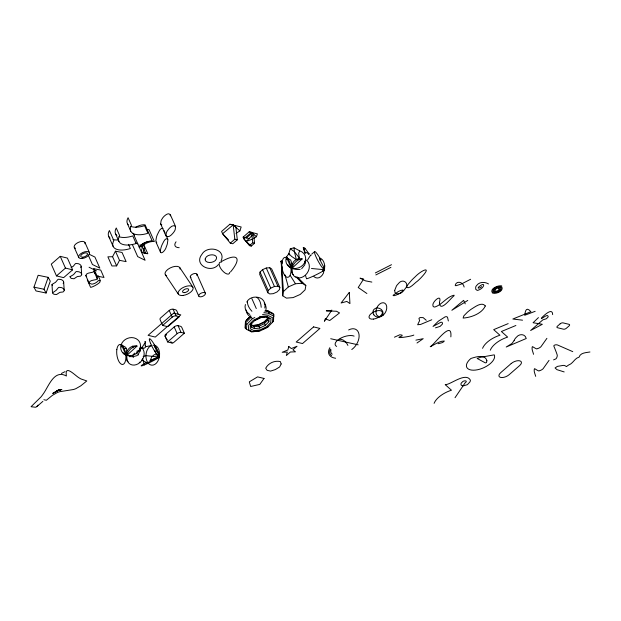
<?xml version="1.0" encoding="UTF-8"?>
<svg xmlns="http://www.w3.org/2000/svg" width="621" height="621" viewBox="0 0 621 621"><rect width="100%" height="100%" fill="white"/><g stroke="black" fill="none" stroke-linecap="round" stroke-linejoin="round"><path stroke-width="0.93" d="M170.433 215.844C169.68 210.76 163.307 216.325 162.174 218.755A19.841 9.649 -23.9 0 0 161.08 220.797L160.668 223.956L165.947 235.856C168.594 238.689 172.522 233.931 174.082 231.757A19.841 9.649 -23.9 0 0 175.176 229.723L175.588 226.564L170.317 214.664M324.55 269.498L324.682 265.602A10.107 6.784 -83.6 0 0 319.574 257.994L321.049 262.078L324.488 268.435L323.432 273.147A10.107 6.784 -83.6 0 1 313.884 276.578M291.645 268.21L295.58 268.497A10.107 8.834 -23.5 0 0 305.454 260.502A10.107 8.834 -23.5 0 0 299.679 250.853L294.051 247.818L290.294 248.757L288.827 253.663L286.654 256.737A10.107 8.834 -23.5 0 0 288.672 266.409L291.645 268.21L291.979 272.984L293.283 274.692M305.524 259.865L304.764 264.903L301.643 268.753M324.682 265.602L324.488 268.435L323.277 269.607L311.478 268.497M250.31 316.283L245.474 321.259L245.241 328.067L246.49 329.332L251.373 331.816L259.617 330.846M245.241 328.067L245.474 321.259M246.49 329.332L246.832 324.341L252.281 318.744L254.82 317.525M251.195 324.473L251.303 322.951M251.264 327.042L251.14 325.233L254.121 326.747L259.151 326.157L264.313 323.681L267.635 320.265L267.845 317.215L269.087 318.488L268.862 321.74L265.322 325.381L259.811 328.028L254.439 328.664L251.264 327.042L251.489 323.789M268.862 321.74L267.635 320.265L267.612 317.036M272.503 322.307L272.813 317.851L268.451 315.639L261.099 316.5L253.554 320.125L248.695 325.117L248.384 329.572L252.739 331.793L260.098 330.923L267.643 327.306L273.519 321.189L273.745 314.389L272.503 313.116L267.62 310.632L264.872 310.958M273.566 316.982L273.745 314.389L266.246 310.655M138.328 351.649L138.382 351.144M154.8 347.434L155.009 345.711L159.31 355.422L157.913 354.964M319.947 260.269L320.164 258.553M260.036 272.045L259.656 274.272L267.845 292.739L269.755 293.943L273.232 293.671L276.935 292.025L279.466 289.627L279.846 287.407L271.656 268.94L269.747 267.736L266.269 268.008L262.559 269.654L260.036 272.045L268.218 290.519L267.845 292.739M297.218 276.997L305.842 285.544L305.113 289.821L300.254 294.432L293.112 297.599L286.428 298.127L282.741 295.813L283.471 291.536L281.197 261.13L282.431 262.349M140.036 348.078L139.818 350.578A5.162 3.959 -72.5 0 0 139.461 349.305A17.054 8.298 -23.9 0 1 139.655 349.382M305.144 261.146L305.276 260.579M286.537 259.407L286.654 256.737M292.126 268.132L292.196 265.058L293.244 262.264A6.156 5.379 -23.5 0 1 295.48 260.114L298.282 259.081L302.179 258.918L292.126 268.132L292.538 266.712M141.774 359.87L146.346 362.555A10.107 0.768 -26.1 0 0 144.126 365.039A10.107 0.768 -26.1 0 0 158.759 357.587A10.107 0.768 -26.1 0 0 150.096 360.646L151.858 356.803L154.272 354.653L156.779 354.808L159.325 356.951L148.792 362.152A5.674 0.435 -26.1 0 1 147.425 362.703L146.339 362.998M236.058 233.403L239.869 230.888L241.173 226.991L229.879 224.251L221.581 231.462L222.582 233.729L230.306 243.145L232.797 243.743L237.307 239.822L235.895 227.317L234.451 225.361M253.772 238.464L256.434 236.71L257.389 233.869L249.153 231.866L243.106 237.121L243.836 238.775L249.463 245.637L251.28 246.079L254.571 243.222L253.539 234.101L252.491 232.673L246.436 237.936M140.206 347.465L140.455 346.821A10.107 8.042 -56.3 0 1 140.245 362.291A10.107 8.042 -56.3 0 1 126.901 359.38A10.107 8.042 -56.3 0 1 137.031 346.076C131.582 344.872 125.815 349.359 126.956 355.08M33.953 287.166L38.137 275.282L48.205 277.354L50.27 281.134L46.086 293.019L36.018 290.946L33.953 287.166L44.021 289.246L46.086 293.019M44.021 289.246L48.205 277.354M299.679 250.853L298.654 253.283L299.299 257.917L297.312 259.322M221.092 260.952C226.572 248.905 207.072 244.837 201.872 254.4C193.434 264.942 211.233 273.729 218.344 264.624M112.58 256.721L107.883 256.822L111.943 265.982L116.639 265.881L112.58 256.721L115.444 251.171L122.058 252.468L126.117 261.627L119.504 260.331L115.444 251.171M116.639 265.881L119.504 260.331M37.935 405.156L36.724 406.701A12.381 5.783 49 0 1 35.444 407.236L31.05 406.724L40.994 396.935A38.649 28.543 -76.3 0 0 42.919 394.366C48.64 386.79 53.825 369.06 66.408 376C64.273 363.409 75.638 376.179 79.441 378.073A15.533 7.258 49 0 0 80.971 378.95L86.785 380.952L80.784 385.835L75.909 388.637A28.054 20.718 -76.3 0 1 73.247 389.553L59.903 391.657A28.054 20.718 -76.3 0 0 57.248 392.573L52.366 395.375L46.365 400.258L43.866 399.738M80.769 267.48L81.041 266.929A3.299 2.484 -3.8 0 0 80.567 265.004L79.589 264.251A6.28 4.727 -3.8 0 0 78.308 263.692L76.065 263.444A1.615 1.219 -3.8 0 0 75.358 263.708L73.255 266.285L71.081 267.573M144.965 342.916L141.673 348.032M455.03 397.712L465.16 382.753A1.188 0.582 -23.9 0 0 465.727 382.435L466.255 381.636A2.368 1.149 -23.9 0 0 466.192 381.263A2.259 1.102 -23.9 0 0 465.897 380.991L465.579 380.883A2.717 1.32 -23.9 0 0 464.469 380.89L463.949 381.015A2.383 1.157 -23.9 0 0 462.893 381.48L461.356 382.978A5.651 2.748 -23.9 0 0 460.953 384.011L461.124 384.942A4.782 2.329 -23.9 0 0 461.729 385.455L462.404 385.68A6.008 2.926 -23.9 0 0 463.716 385.773L467.38 384.678L469.934 381.931A10.534 5.123 -23.9 0 0 470.384 380.13C465.641 371.653 450.256 385.09 445.203 384.632L451.459 390.213A18.925 9.206 -23.9 0 0 434.102 403.332M307.581 259.935L310.64 255.076L311.121 255.371M246.754 302.085C249.231 297.086 255.604 296.031 260.409 298.072A10.611 8.88 -55.4 0 1 264.818 308.032M546.907 338.336L541.085 346.541A2.251 0.481 -30.2 0 1 539.191 347.962A2.251 0.481 -30.2 0 1 537.336 348.575L536.955 348.94A26.602 2.236 39.8 0 1 535.162 348.21L532.554 346.642A2.251 0.543 85.9 0 0 532.096 347.915A2.251 0.543 85.9 0 0 532.376 350.469L533.579 354.312M549.026 360.382L543.204 368.595A2.251 0.481 -30.2 0 1 541.31 370.007A2.251 0.481 -30.2 0 1 539.455 370.628L539.067 370.985A26.602 2.236 39.8 0 1 537.281 370.263L534.673 368.688A2.251 0.543 85.9 0 0 534.215 369.961A2.251 0.543 85.9 0 0 534.495 372.515L535.698 376.357M230.523 271.959C242.136 258.157 237.859 252.405 221.697 261.418M63.171 283.432L63.567 282.734A3.299 2.484 -3.8 0 0 63.086 280.801L62.116 280.048A6.28 4.727 -3.8 0 0 60.835 279.497L58.591 279.248A1.615 1.219 -3.8 0 0 57.885 279.504L55.556 282.283L51.985 284.449L52.498 292.856L53.383 293.88A4.821 3.625 -3.8 0 0 54.19 294.307L56.565 294.525L59.531 292.569A2.375 1.793 -3.8 0 1 60.206 292.305L63.07 291.971L64.11 290.822A3.299 2.484 -3.8 0 0 63.629 288.897L62.659 288.144A6.28 4.727 -3.8 0 0 61.378 287.593L59.135 287.337A1.615 1.219 -3.8 0 0 58.421 287.601L56.1 290.38L52.498 292.856M481.554 286.607L480.957 287.197A2.36 1.149 -23.9 0 1 479.73 287.88L479.552 287.942A3.128 1.521 -23.9 0 1 478.993 288.105L478.209 288.097L478.279 287.523A3.625 1.762 -23.9 0 1 478.682 286.98C486.297 280.506 484.535 288.354 478.092 290.24A1.824 0.885 -23.9 0 1 477.153 290.372L475.702 289.239L475.702 287.003A7.7 3.742 -23.9 0 1 476.532 285.629C479.241 281.693 484.706 281.647 488.51 283.929M246.49 320.141L250.737 315.771M255.029 320.141L250.473 324.907L250.209 328.703L253.911 330.589L260.168 329.852L266.595 326.77L270.725 322.516L270.989 318.728L267.278 316.842L261.022 317.579L254.602 320.661M267.923 318.146L264.383 321.787L257.963 324.868L251.707 325.606M251.489 324.775L253.073 325.583L258.445 324.954L263.956 322.307L267.504 318.658M253.539 234.101L246.133 241.46L251.28 246.079M538.446 317.603L533.066 322.741L542.35 324.286L530.613 330.504L542.847 319.869L546.387 318.744L548.033 317.083A5.201 2.531 -23.9 0 0 548.196 316.477C547.753 312.86 540.084 320.793 541.489 317.975C543.748 315.662 552.612 306.953 552.667 314.614M268.218 290.519L270.748 288.128L274.459 286.475L277.929 286.203L279.846 287.407M283.471 291.536L288.33 286.933L295.472 283.758L302.163 283.23L305.842 285.544M137.031 346.076L126.979 355.297L132.281 356.85L136.83 355.693A5.674 4.518 -56.3 0 0 138.32 354.319L140.02 350.78A14.997 11.939 -56.3 0 0 140.431 346.829M311.68 254.183L314.513 251.715M60.245 256.341L51.264 264.142L56.472 275.903L63.637 277.641L72.61 269.84L67.402 258.088L60.245 256.341L65.453 268.093L72.61 269.84M56.472 275.903L65.453 268.093M36.996 406.468L42.896 401.352M230.306 243.145L234.823 239.217L237.307 239.822M178.297 314.273L176.853 311.012A1.258 0.59 49 0 0 175.58 309.801L173.104 309.196A2.942 1.428 -23.9 0 0 169.215 310.438L160.513 317.999A1.258 0.931 -76.3 0 0 160.117 319.737L162.648 325.443L167.057 326.514A1.258 0.613 -23.9 0 0 168.718 325.986L179.384 316.718L176.077 315.918A2.942 1.428 -23.9 0 0 172.188 317.152L162.648 325.443M249.463 245.637L252.763 242.78L254.571 243.222M165.489 334.502L174.191 326.941A2.942 1.428 -23.9 0 1 178.08 325.699L180.556 326.304A1.258 0.59 49 0 1 181.829 327.515L184.359 333.221L173.701 342.489A1.258 0.613 -23.9 0 1 172.033 343.017L167.623 341.946L165.093 336.24A1.258 0.931 -76.3 0 1 165.489 334.502L166.343 334.703M167.623 341.946L177.164 333.656A2.942 1.428 -23.9 0 1 181.053 332.421L184.359 333.221M143.156 356.47L146.114 355.662L151.92 356.275M52.669 393.512L57.551 390.756L53.057 393.248L58.203 390.516L61.673 389.476L57.093 390.648M142.822 348.078L143.21 347.838M467.776 300.417L451.847 310.275L463.623 300.347L465.23 303.855M417.009 343.002L423.196 338.678L415.907 340.137M394.436 337.195L399.846 334.758L402.043 335.13L402.09 335.969C390.826 339.656 412.887 336.116 413.827 335.045M470.617 279.264L461.364 284.03L456.024 285.714A1.801 0.877 -23.9 0 1 455.209 285.249C456.536 279.993 463.631 282.33 464.128 287.049M65.081 371.63L61.332 373.493M322.408 270.872L324.48 269.786L323.743 268.854M94.594 273.535L95.075 273.318M375.332 272.937L391.502 264.701M375.852 274.94L390.904 267.364M255.821 319.768L260.541 317.502L265.02 316.974M263.001 329.223L268.07 326.786M431.781 319.753L420.712 324.403L417.654 324.76L419.602 320.622L418.927 318.426L419.99 317.564L423.157 317.618L426.239 320.281M535.162 311.315L524.691 315.289C525.226 312.208 525.746 305.679 530.924 311.711L512.822 319.015L522.533 320.18M304.981 253.127L303.273 247.841L303.731 247.639L304.965 248.315L309.18 253.981L308.35 254.284M304.965 248.315L304.135 248.672L303.273 247.841M553.583 359.877L555.756 358.93A2.251 0.753 -71.1 0 0 556.928 357.16A2.251 0.753 -71.1 0 0 557.192 354.94L556.688 353.403A26.602 0.629 66.9 0 0 555.438 350.097L553.862 346.13A2.251 1.056 -3 0 1 555.042 344.958A2.251 1.056 -3 0 1 557.681 345.051L572.764 351.649M157.874 351.315L156.803 351.765M155.064 351.199A6.769 4.549 -83.6 0 0 155.46 352.332L155.607 352.27M508.172 323.611L493.687 329.642L499.936 335.224A18.925 9.206 -23.9 0 0 482.579 348.334M515.888 325.489L501.395 331.513L507.652 337.094A18.925 9.206 -23.9 0 0 490.295 350.213M150.096 360.646L159.318 356.943M252.235 239.225L246.133 241.46L243.836 238.775L251.567 232.332L256.434 236.71M93.841 268.722L97.117 276.112L104.002 277.471L100.734 270.088L93.841 268.722L94.074 271.587C92.11 273.116 86.226 272.231 85.783 275.577L89.191 283.199L91.823 284.139A4.176 2.034 -23.9 0 0 93.041 283.96L94.602 283.417A5.667 2.756 -23.9 0 0 95.921 282.726L96.961 281.965A2.181 1.056 -23.9 0 0 97.256 281.639L98.351 280.708A2.895 1.413 -23.9 0 1 98.995 280.506C103.955 281.383 92.102 287.593 90.565 287.313L87.297 279.924M97.117 276.112L97.342 278.976C95.386 280.506 89.494 279.621 89.051 282.959M56.946 390.687L60.012 389.903L56.488 390.725L60.905 389.771L57.148 390.508M61.852 389.452L60.012 389.903M435.515 327.841L440.134 326.367L442.292 324.201A6.8 3.307 -23.9 0 0 442.509 323.409L442.09 322.291L440.848 322.26L433.039 326.436L438.387 321.173L445.11 316.857L446.344 316.617L447.508 317.145L448.346 320.972M438.015 343.739C440.157 343.126 442.959 342.963 444.341 341.022C439.389 340.851 434.716 344.671 430.237 346.728C434.273 344.81 452.53 318.705 450.846 336.877M300.129 269.398C295.837 269.918 289.945 268.823 287.74 264.678M128.244 355.235L125.194 354.785L123.137 352.875A6.66 2.926 81.9 0 1 122.942 352.557M263.894 312.363L268.66 311.796L268.978 313.706L273.861 316.198M262.567 314.467L268.978 313.706M589.95 351.983C586.224 352.65 580.293 352.674 579.082 357.145C574.541 358.263 573.136 363.526 568.689 364.985A18.746 9.121 -23.9 0 0 566.476 366.561L564.776 365.606A7.731 3.757 -23.9 0 0 563.154 365.396L557.386 366.398L555.058 367.95L557.014 369.689L564.178 371.932M121.739 344.702L121.289 344.748L121.429 347.03M286.444 257.591L287.407 257.521M153.697 345.346L154.8 345.354L155.452 348.164A6.66 0.994 61.3 0 0 156.453 350.423C158.013 352.782 158.836 355.072 159.193 356.78M124.223 348.521L126.342 348.521A6.769 5.915 -23.5 0 1 126.746 350.003L125.784 354.568L121.483 344.857L125.512 347.224A6.769 5.915 -23.5 0 1 126.342 348.521M305.082 261.759L305.773 261.767M324.263 269.762L323.797 269.033M152.339 356.345L157.354 356.842L158.666 356.151M498.477 288.711C500.542 289.743 496.458 291.971 495.053 290.931C494.339 289.083 498.166 287.267 499.913 288.26C500.922 290.845 495.535 293.135 493.788 291.195C493.912 288.198 498.764 286.227 501.163 287.872C501.628 291.396 495.713 293.741 492.927 292.056C491.979 288.082 498.725 285.481 501.915 287.018C503.771 291.265 496.07 294.238 492.593 293.104C488.999 288.998 498.073 284.992 501.721 285.893M229.879 224.251L233.193 224.887L239.869 230.888M249.153 231.866L251.567 232.332L252.763 242.78M371.855 282.081L365.521 280.855L360.048 278.161L363.634 279.031L358.216 287.5L366.887 293.516M156.756 242.733L155.824 240.948L156.438 237.253A54.229 26.377 -23.9 0 1 157.385 234.583C158.596 232.533 160.047 227.534 163.005 228.373M243.106 237.121L249.704 238.728M324.465 268.264L323.339 267.93M165.093 336.24L165.256 336.279A4.976 2.321 49 0 0 167.305 339.803M358.177 344.834L330.706 338.732M161.809 224.895L160.668 223.956M128.128 361.849C125.589 361.096 127.53 356.198 125.822 354.987M135.394 242.702L137.87 243.921M89.152 254.23L94.928 257.071L99.834 268.14L92.413 264.484L88.26 255.115M89.067 267.24L96.488 270.896M265.912 316.865L269.087 318.488M125.147 354.599L124.627 354.312M288.672 266.409L291.839 268.101M86.676 276.392L85.783 275.577M309.18 253.981L306.316 252.545L304.857 252.708L303.731 247.639M124.487 354.218L123.851 353.753M157.385 354.661L156.205 353.582A6.769 4.549 -83.6 0 1 155.46 352.332M290.294 248.757L294.401 251.676L299.299 257.917M139.857 362.633L139.251 362.136M288.548 266.176L289.502 266.968M228.559 239.947L222.582 233.729L233.193 224.887L234.823 239.217M52.405 285.45L51.954 284.76M282.245 262.233L281.197 261.13L282.741 295.813M295.875 276.601L302.163 283.23M267.62 310.632L268.66 311.796M253.073 325.583L254.121 326.747L254.439 328.664M250.325 330.651L251.373 331.816M246.832 324.341L245.605 322.866L251.272 317.036L252.281 318.744M282.392 262.559L281.197 261.13L281.592 263.902M179.811 267.651L192.867 287.143M165.31 274.692L178.367 294.191M282.151 262.636L281.197 261.13L281.911 263.708M290.24 275.46L295.472 283.758M289.603 254.959L288.827 253.663L291.575 256.403L296.372 259.663L294.401 251.676L294.051 247.818M265.322 325.381L263.956 322.307M259.834 316.291L260.541 317.502M258.445 324.954L259.811 328.028M282.151 262.792L281.197 261.13L281.794 262.955M167.748 239C165 237.253 163.082 243.059 161.98 244.961A54.229 26.377 -23.9 0 0 161.033 247.632C158.184 257.016 165.256 251.722 166.389 246.56A54.229 26.377 -23.9 0 0 167.336 243.898L167.918 239.729L166.211 235.545M175.588 226.564C172.941 223.723 169.013 228.481 167.453 230.655A19.841 9.649 -23.9 0 0 166.35 232.696L165.947 235.856M251.87 298.592L256.287 308.559M269.747 267.736L277.929 286.203M266.269 268.008L274.459 286.475M262.559 269.654L270.748 288.128M196.958 274.21L205.396 293.252A3.617 1.762 -23.9 0 1 200.94 296.807A3.617 1.762 -23.9 0 1 199.877 293.943A3.617 1.762 -23.9 0 1 205.396 293.252M190.305 277.044L198.743 296.085M163.913 230.352L165.062 232.953M156.026 242.143L160.629 252.522M173.104 309.196L176.077 315.918M143.676 244.402L147.821 253.748A9.889 4.813 -23.9 0 1 144.662 247.841L143.156 244.441M178.08 325.699L181.053 332.421M143.575 248.299L145.873 253.492A9.889 4.813 -23.9 0 1 142.721 247.585L141.953 245.846M169.215 310.438L172.188 317.152M140.02 244.775L141.146 247.329A9.23 4.487 -23.9 0 1 154.334 241.546L149.063 229.646A9.23 4.487 -23.9 0 0 146.261 229.692M133.057 233.209L145.112 260.277L137.691 256.613L132.351 244.565M174.191 326.941L177.164 333.656M127.421 223.669L130.783 231.245M128.508 244.34L130.363 248.532A18.909 9.199 -23.9 0 1 113.845 240.575L109.389 230.515A18.909 9.199 -23.9 0 0 110.064 238.091M171.606 342.062L172.033 343.017M115.607 233.938L118.96 241.507M108.737 236.469L113.193 246.521M84.968 242.5L89.447 252.607M98.172 275.755L100.354 280.676M94.074 271.587L97.342 278.976M74.264 247.375L78.743 257.482M144.476 364.9L142.535 358.798M285 274.886L288.33 286.933M306.161 277.766L305.687 275.84M304.344 249.588L305.206 253.244M154.901 350.399L154.971 350.803M281.981 266.681L282.245 268.528M273.38 319.582L273.519 321.189M81.126 266.308L81.669 274.397M63.652 282.105L64.196 290.201M336.66 346.433A10.93 4.852 -19.2 0 1 339.819 338.662A10.93 4.852 -19.2 0 1 354.117 336.108M348.637 329.961A12.482 8.174 -57.9 0 1 358.992 334.292A12.482 8.174 -57.9 0 1 351.781 349.53M339.718 339.33A6.396 3.4 47.1 0 1 347.892 345.416M332.212 354.203A14.097 6.854 -23.9 0 1 331.024 349.802M331.637 355.623A16.519 8.034 -23.9 0 1 330.388 349.08M335.627 358.255A21.254 10.34 -23.9 0 1 329.836 347.698M250.752 316.881A10.611 8.88 -55.4 0 1 246.141 310.058M249.821 314.474A10.611 8.748 12 0 1 245.404 304.507M264.267 303.071A10.611 8.748 12 0 1 265.749 310.446M251.932 311.292A10.611 5.263 47.5 0 1 247.523 301.332M256.791 297.35A10.611 5.628 86.5 0 1 261.208 307.317M191.004 277.657A3.617 1.762 -23.9 0 1 191.097 275.204A3.617 1.762 -23.9 0 1 195.413 273.45A3.617 1.762 -23.9 0 1 196.764 275.328M166.684 275.708A8.073 3.928 -23.9 0 1 170.333 267.876A8.073 3.928 -23.9 0 1 180.082 269.079M229.7 272.425A7.367 3.198 50.5 0 1 221.782 269.941A7.367 3.198 50.5 0 1 221.48 262.132M179.19 247.717A9.889 4.813 -23.9 0 1 176.03 241.802M134.485 235.25A9.889 4.813 -23.9 0 1 134.237 234.552M139.197 247.073A9.23 4.487 -23.9 0 1 152.386 241.29L145.097 224.833A9.23 4.487 -23.9 0 0 135.44 227.449M139.151 246.964A9.23 4.487 -23.9 0 1 152.339 241.189M118.293 239.97A18.909 9.199 -23.9 0 1 113.038 239.527M130.86 226.455A18.909 9.199 -23.9 0 0 144.592 225.679L147.945 233.248A18.909 9.199 -23.9 0 1 131.435 225.291L128.073 217.723A18.909 9.199 -23.9 0 0 128.221 224.802M119.046 236.725A18.909 9.199 -23.9 0 0 132.778 235.941L136.131 243.517A18.909 9.199 -23.9 0 1 119.62 235.561L116.259 227.985A18.909 9.199 -23.9 0 0 116.934 235.561M75.521 248.307A5.884 2.864 -23.9 0 1 78.153 242.454A5.884 2.864 -23.9 0 1 85.015 243.789M324.294 267.527A10.107 1.506 61.3 0 1 320.001 264.29A10.107 1.506 61.3 0 1 314.482 251.815A10.107 1.506 61.3 0 1 320.933 259.935M323.851 269.84A10.107 0.768 -26.1 0 1 316.586 274.544A10.107 0.768 -26.1 0 1 306.409 278.542M305.602 259.663A10.107 8.042 -56.3 0 1 305.4 275.134A10.107 8.042 -56.3 0 1 292.056 272.223A10.107 8.042 -56.3 0 1 302.179 258.918M304.608 262.155A5.147 3.928 -72.8 0 1 304.973 263.436M170.922 342.078A4.976 2.321 49 0 1 170.333 341.938M165.302 336.264A1.56 0.831 -32.2 0 1 166.249 335.084M153.876 345.066A10.107 6.784 -83.6 0 1 158.44 359.955A10.107 6.784 -83.6 0 1 146.944 361.135A10.107 6.784 -83.6 0 1 151.935 345.26M132.646 346.145A4.619 3.61 -23.8 0 1 132.925 347.713M140.012 350.508A5.139 4.867 25.6 0 1 140.307 351.168M129.975 356.873A5.488 4.168 -65.5 0 1 129.657 355.639M146.222 363.029A14.26 1.087 -26.1 0 1 146.385 362.532M146.587 346.541A28.597 23.559 13.2 0 1 151.757 345.672M145.26 346.099A9.393 6.187 48.9 0 1 145.275 345.33M145.353 346.906A6.497 3.384 -34.2 0 1 146.098 346.619M137.008 353.916A7.149 4.394 63.4 0 1 137.295 350.632M138.53 354.94A5.457 1.801 76.8 0 1 138.483 354.692M144.879 341.674A9.952 3.866 68.7 0 1 145.671 341.907M145.112 341.938A5.403 0.613 -81.7 0 1 145.151 345.237M133.577 357.37A2.236 1.871 -70.8 0 1 133.538 356.532M132.545 356.353A4.176 2.895 -64.9 0 1 134.858 353.108M139.678 350.19A4.58 1.669 -46.5 0 1 138.708 350.314M139.671 349.864A6.117 0.823 -36.6 0 1 141.239 348.505M143.614 348.435A6.575 1.956 -31.2 0 1 145.198 347.55M439.435 302.52C439.784 313.263 450.908 297.909 453.897 295.914A6.528 1.296 -34.3 0 0 454.036 295.208C446.926 296.729 442.261 304.36 435.329 306.867A2.251 1.095 -23.9 0 1 433.97 306.968L432.992 306.169L432.884 304.647A13.274 6.458 -23.9 0 1 433.311 303.273C435.119 299.392 441.942 294.292 439.435 302.52M486.887 360.731L486.468 362.625L485.319 362.866L477.145 358.457L480.576 357.3L494.231 354.847A15.09 7.336 -23.9 0 1 486.103 366.522A15.09 7.336 -23.9 0 1 468.7 369.231A15.09 7.336 -23.9 0 1 470.897 358.488C475.539 356.959 485.172 353.838 486.887 360.731M485.327 305.943C481.873 313.613 471.036 317.579 463.119 318.061L463.848 315.825L467.427 312.192A32.983 16.045 -23.9 0 1 471.23 309.211C474.855 307.061 481.834 301.371 485.327 305.943M394.692 290.38C394.125 295.612 401.057 294.23 403.052 291.272A13.297 12.831 -34 0 0 404.861 289.13C410.396 283.58 402.664 277.463 398.271 283.781A13.297 12.831 -34 0 0 396.462 285.924L394.692 290.38M291.94 263.607L290.939 267.41L286.63 257.699L290.667 260.059L291.94 263.607M205.217 259.011L205.24 260.106C206.211 263.809 214.998 263.04 216.356 258.98L216.543 257.21C215.433 253.5 206.84 254.261 205.419 258.336L205.217 259.011M406.452 287.282C409.464 289.557 414.704 282.803 417.615 281.018A57.373 27.906 -23.9 0 0 421.092 277.665C433.093 264.926 421.333 270.275 415.247 276.741A57.373 27.906 -23.9 0 0 411.77 280.094L408.098 284.325L406.452 287.282M288.812 346.534L287.872 349.972L282.213 352.27L287.29 352.091L286.335 355.538L290.411 351.991L295.48 351.828L292.926 349.809L297.009 346.262L291.358 348.56L288.812 346.534M70.01 276.741L70.856 278.084A4.821 3.625 -3.8 0 0 71.663 278.511L74.039 278.728L77.004 276.772A2.375 1.793 -3.8 0 1 77.679 276.5L80.551 276.166L81.584 275.025A3.299 2.484 -3.8 0 0 81.103 273.1L80.132 272.347A6.28 4.727 -3.8 0 0 78.851 271.788L76.608 271.54A1.615 1.219 -3.8 0 0 75.902 271.804L73.581 274.583L70.01 276.741M393.194 295.301L393.9 295.751L396.206 295.045A9.315 2.593 -32.2 0 0 398.488 293.966C400.692 293.228 406.724 288.276 400.235 290.682A9.315 2.593 -32.2 0 0 397.952 291.761L393.194 295.301M325.342 318.829L324.387 321.259L331.847 310.112L331.024 310.733L326.32 310.842L336.528 311.253L339.54 312.922L329.735 320.521L325.342 318.829M514.118 340.603L511.929 343.498L506.216 347.015L526.243 338.515C525.172 333.632 519.179 333.632 516.525 337.102A11.551 5.62 -23.9 0 0 515.026 338.833A10.441 5.077 -23.9 0 0 514.46 339.788L514.118 340.603M281.142 363.945L279.621 366.964L275.359 369.573L270.562 371.102L267.139 370.341L265.695 368.261C268.396 363.006 274.645 360.312 280.35 361.562L281.142 363.945M264.041 378.453L259.772 384.391L250.659 386.487L249.293 381.845L257.568 376.877L264.041 378.453M349.305 292.398L341.092 303.001L346.844 301.441L349.933 303.591L349.305 292.398M173.639 313.139L148.101 335.324L155.266 337.063L180.796 314.878L173.639 313.139M313.589 326.894L296.194 342.016L302.528 343.553L319.924 328.431L313.589 326.894M511.223 363.518L500.705 372.662A6.435 3.128 -23.9 0 0 500.627 377.421A6.435 3.128 -23.9 0 0 509.135 374.711L519.653 365.567A6.435 3.128 -23.9 0 0 519.73 360.817A6.435 3.128 -23.9 0 0 511.223 363.518M560.165 323.805L557.518 326.103A2.197 1.071 -23.9 0 0 557.487 327.725L563.464 329.184A2.197 1.071 -23.9 0 0 566.368 328.261L569.015 325.955A2.197 1.071 -23.9 0 0 569.046 324.333L563.076 322.881A2.197 1.071 -23.9 0 0 560.165 323.805M373.826 314.824A5.193 4.502 25.2 0 0 382.59 315.002A5.193 4.502 25.2 0 0 377.529 307.962A5.193 4.502 25.2 0 0 373.826 314.824M383.289 315.072A7.343 4.89 -64.4 0 0 384.772 303.18A7.343 4.89 -64.4 0 0 375.984 310.748A7.343 4.89 -64.4 0 0 383.289 315.072M373.438 319.101A7.173 3.485 -23.9 0 0 382.311 312.068A7.173 3.485 -23.9 0 0 371.381 313.411A7.173 3.485 -23.9 0 0 373.438 319.101M183.156 295.433A8.073 3.928 -23.9 0 0 193.03 287.469A8.073 3.928 -23.9 0 0 180.672 289.099A8.073 3.928 -23.9 0 0 183.156 295.433M184.616 292.607A3.284 1.599 -23.9 0 0 188.637 289.37A3.284 1.599 -23.9 0 0 183.606 290.03A3.284 1.599 -23.9 0 0 184.616 292.607M82.143 258.538A5.884 2.864 -23.9 0 0 89.525 252.794A5.884 2.864 -23.9 0 0 80.614 253.803A5.884 2.864 -23.9 0 0 82.143 258.538M82.888 257.203A3.633 1.77 -23.9 0 0 87.452 253.655A3.633 1.77 -23.9 0 0 81.949 254.276A3.633 1.77 -23.9 0 0 82.888 257.203M281.981 262.442A10.107 4.44 81.9 0 0 287.678 277.323A10.107 4.44 81.9 0 0 289.697 262.14A10.107 4.44 81.9 0 0 281.981 262.442M150.569 343.328A10.107 1.506 61.3 0 0 159.108 356.477A10.107 1.506 61.3 0 0 153.333 342.955A10.107 1.506 61.3 0 0 150.569 343.328M128.392 355.608A10.107 8.834 -23.5 0 0 140.082 343.141A10.107 8.834 -23.5 0 0 123.346 341.154A10.107 8.834 -23.5 0 0 128.392 355.608M116.818 349.662A10.107 4.44 81.9 0 0 122.554 364.48A10.107 4.44 81.9 0 0 124.518 349.243A10.107 4.44 81.9 0 0 116.818 349.662"/></g></svg>
